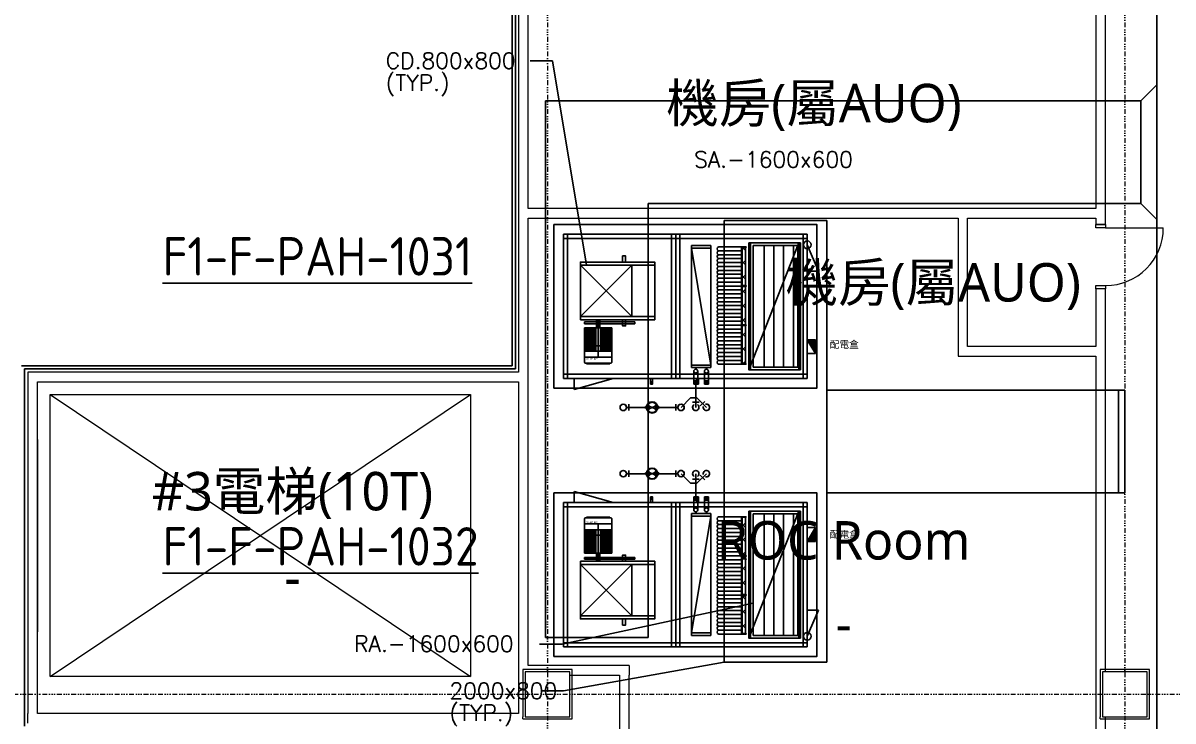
# Model space of a CAD drawing. Extents: x -32000 to 384674, y -29000 to 131250.
# Drawn here: x 235425 to 253351, y 44583 to 55470 of the extents above; entities that cross this region are included whole.
import ezdxf
from ezdxf.enums import TextEntityAlignment as Align

# ---------------------------------------------------------------- set-up
doc = ezdxf.new("R2010")
doc.units = 0
doc.header["$LTSCALE"] = 250
for name, pattern in [('H12PL3$0$JJP_三點線', [0.9, 0.3, -0.15, 0, -0.15, 0, -0.15, 0, -0.15]), ('XFM2D30-200K$0$HIDDEN2', [4.7625, 3.175, -1.5875]), ('XFM2Q30-200K$0$HIDDEN2', [4.7625, 3.175, -1.5875])]:
    doc.linetypes.add(name, pattern=pattern)
for name, color, linetype in [('AREA', 1, 'Continuous'), ('H12PL3$0$A-OBJE-2D', 252, 'Continuous'), ('H12PL3$0$A-WALL-IN', 252, 'Continuous'), ('H12PL3$0$A-ZONE', 252, 'Continuous'), ('H12PL3$0$Door', 252, 'Continuous'), ('H12PL3$0$S-COL', 252, 'Continuous'), ('H12PL3$0$S-GRID', 252, 'Continuous'), ('XFDP30$0$A-W-P1S (50K)', 2, 'Continuous'), ('XFM2D30-200K$0$M-DUCT-TEXT', 4, 'Continuous'), ('XFM2D30-200K$0$M-DUCT-TEXT-Line', 3, 'Continuous'), ('XFM2D30-200K$0$M-HVAC-DUCT', 3, 'Continuous'), ('XFM2D30-200K$0$M-RA-DUCT', 1, 'Continuous'), ('XFM2Q30-200K$0$M-CWTR-VAVE', 40, 'Continuous'), ('XFM2Q30-200K$0$M-HVAC-13.5CPIPE-R', 94, 'Continuous'), ('XFM2Q30-200K$0$M-HVAC-5CPIPE-S', 5, 'Continuous'), ('XFM2Q30-200K$0$M-HVAC-EQPM', 22, 'Continuous'), ('XFM2Q30-200K$0$M-HVAC-EQUP-TEXT', 4, 'Continuous'), ('XFM2Q30-200K$0$M-HVAC-FOUND', 3, 'Continuous'), ('XFM2Q30-200K$0$M-PIPE-CHWR13', 94, 'Continuous')]:
    doc.layers.add(name, color=color, linetype=linetype)
doc.styles.add('H12PL3$0$Standard', font='', dxfattribs={"width": 0.8})
doc.styles.add('XFM2D30-200K$0$aa-txt', font='simplex.shx', dxfattribs={"bigfont": 'china.shx'})
doc.styles.add('XFM2Q30-200K$0$aa-txt', font='isocp.shx', dxfattribs={"bigfont": 'chineset.shx'})
doc.styles.add('XFM2Q30-200K$0$Standard', font='arial.ttf')
doc.styles.get('H12PL3$0$Standard').set_extended_font_data('Microsoft JhengHei')
doc.dimstyles.new('XFM2D30-200K$0$adim-100', dxfattribs={"dimscale": 100, "dimtxt": 0.25, "dimasz": 0.25, "dimexe": 0.1, "dimexo": 0.5, "dimgap": 0.15, "dimtad": 0, "dimdec": 4, "dimdsep": 46, "dimtxsty": 'XFM2D30-200K$0$aa-txt', "dimcen": 2.5, "dimclrd": 256, "dimclre": 256, "dimclrt": 256, "dimadec": 0, "dimazin": 0, "dimtfac": 1, "dimtdec": 4, "dimtmove": 0, "dimatfit": 3, "dimfxl": 1, "dimtolj": 1, "dimtzin": 0, "dimarcsym": 0})
pattern_1 = [(135, (483057.48, -367700.55), (-112.2532, -112.2532), []), (225, (483057.48, -367700.55), (112.2532, -112.2532), [])]
pattern_2 = [(135, (483057.48, -369216.98), (-112.2532, -112.2532), []), (225, (483057.48, -369216.98), (112.2532, -112.2532), [])]

# ---------------------------------------------------------------- blocks, each defined once
blk = doc.blocks.new('XFDP30')
at = {"layer": 'XFDP30$0$A-W-P1S (50K)'}
for p, q in [((243051, 50125), (243051, 58800)), ((243101, 50075), (243101, 58800)), ((235400, 50125), (243051, 50125)), ((235450, 44500), (235450, 50075)), ((235450, 50075), (243101, 50075))]:
    blk.add_line(p, q, dxfattribs=at)
blk = doc.blocks.new('H12PL3')
at = {"layer": 'H12PL3$0$A-OBJE-2D', "lineweight": 0}
for p, q in [((235850, 45275), (242400, 49675)), ((235850, 49675), (242400, 45275)), ((235850, 45275), (235850, 49675)), ((235850, 49675), (242400, 49675)), ((242400, 49675), (242400, 45275)), ((235650, 48975), (235650, 45975)), ((242400, 45275), (235850, 45275))]:
    blk.add_line(p, q, dxfattribs=at)
at = {"layer": 'H12PL3$0$A-WALL-IN', "lineweight": 0}
for p, q in [((252300, 52325), (252150, 52325)), ((252300, 51325), (252150, 51325)), ((240015, 44700), (239940, 44700))]:
    blk.add_line(p, q, dxfattribs=at)
at = {"layer": 'H12PL3$0$A-WALL-IN', "lineweight": 0, "flags": 128}
for points in [[(243150, 60490), (243150, 50025)], [(252300, 52325), (252300, 58615)], [(252150, 58425), (252150, 52575)], [(243300, 52575), (243300, 56750)], [(252150, 52575), (243300, 52575)], [(243300, 45450), (243300, 52425)], [(243300, 52425), (250000, 52425)], [(250000, 52425), (250000, 50275)], [(250150, 50425), (250150, 52425)], [(250150, 52425), (252150, 52425)], [(252150, 52425), (252150, 52325)], [(252150, 51325), (252150, 50425)], [(252300, 49350), (252300, 51325)], [(252150, 50425), (250150, 50425)], [(250000, 50275), (250150, 50275)], [(250150, 50275), (252150, 50275)], [(252150, 50275), (252150, 49350)], [(235500, 50025), (235500, 49875)], [(243150, 50025), (235500, 50025)], [(235500, 49875), (235500, 44700)], [(235650, 44700), (235650, 49875)], [(235650, 49875), (243150, 49875)], [(243150, 49875), (243150, 44700)], [(252150, 49350), (252150, 39875)], [(252300, 45350), (252300, 49350)], [(243215, 45385), (243215, 45350)], [(243950, 45385), (243215, 45385)], [(244875, 45450), (243300, 45450)], [(243985, 45385), (243950, 45385)], [(243985, 44650), (243985, 45385)], [(244875, 45450), (244875, 45300)], [(252215, 45385), (252215, 45350)], [(252950, 45385), (252215, 45385)], [(252985, 45385), (252950, 45385)], [(252985, 44650), (252985, 45385)], [(243215, 45350), (243215, 44650)], [(243950, 45300), (244725, 45300)], [(244725, 45300), (244725, 37375)], [(244875, 37375), (244875, 45300)], [(252215, 45350), (252215, 44650)], [(235500, 44550), (235500, 44700)], [(240015, 44700), (235650, 44700)], [(243150, 44700), (240015, 44700)], [(243150, 44700), (240015, 44700)], [(243215, 44615), (243215, 44650)], [(243985, 44615), (243985, 44650)], [(252215, 44615), (252215, 44650)], [(252300, 39875), (252300, 44650)], [(252985, 44615), (252985, 44650)], [(243215, 44615), (243985, 44615)], [(252215, 44615), (252985, 44615)]]:
    blk.add_lwpolyline(points, dxfattribs=at)
at = {"layer": 'H12PL3$0$Door', "lineweight": 0}
for p, q in [((252150, 52275), (252150, 52325)), ((252150, 52325), (252300, 52325)), ((252300, 52325), (252150, 52325)), ((252300, 52325), (252150, 52325)), ((252300, 52275), (252150, 52275)), ((252300, 52325), (252300, 52275)), ((252300, 52275), (253200, 52275)), ((252150, 51325), (252150, 51375)), ((252150, 51375), (252300, 51375)), ((252300, 51325), (252150, 51325)), ((252300, 51325), (252150, 51325)), ((252300, 51325), (252150, 51325)), ((252300, 51375), (252300, 51325))]:
    blk.add_line(p, q, dxfattribs=at)
blk.add_arc((252300, 52275), 900, 270, 0, dxfattribs=at)
at = {"layer": 'H12PL3$0$S-COL', "lineweight": 0, "flags": 128}
for points in [[(243250, 44650), (243950, 44650), (243950, 45350), (243250, 45350)], [(252250, 44650), (252950, 44650), (252950, 45350), (252250, 45350)]]:
    blk.add_lwpolyline(points, close=True, dxfattribs=at)
at = {"layer": 'H12PL3$0$S-GRID', "linetype": 'H12PL3$0$JJP_三點線', "lineweight": 0}
for p, q in [((243600, 128250), (243600, -28000)), ((252600, 128250), (252600, -28000)), ((-29000, 45000), (289600, 45000))]:
    blk.add_line(p, q, dxfattribs=at)
blk.add_blockref('XFDP30', (0, 0))
at = {"layer": 'H12PL3$0$A-ZONE', "style": 'H12PL3$0$Standard'}
for s, p in [('機房(屬AUO)', (247755, 54520.28)), ('機房(屬AUO)', (249613.23, 51724.69)), ('#3電梯(10T)', (239625, 48467.4)), ('ROC Room', (248215.84, 47700.66)), ('-', (239625, 47127.03)), ('-', (248215.84, 46403.37))]:
    blk.add_text(s, height=600, dxfattribs=at).set_placement(p, align=Align.TOP_CENTER)
blk = doc.blocks.new('XFM2Q30-200K$0$A$C05B6578A')
for p, q in [((0, 35), (32, 35)), ((0, 23), (32, 23)), ((0, 12), (32, 12))]:
    blk.add_line(p, q)
blk.add_lwpolyline([(0, 0), (32, 0), (32, 88), (0, 88)], close=True)
blk = doc.blocks.new('XFM2Q30-200K')
at = {"layer": 'XFM2Q30-200K$0$M-HVAC-EQPM'}
h = blk.add_hatch(dxfattribs=at)
h.set_pattern_fill('ANSI37', color=256, scale=50, angle=90, style=0)
h.set_pattern_definition(pattern_2)
h.paths.add_polyline_path([(246687, 51374), (246687, 51969), (246637, 51969), (246637, 51374)])
h = blk.add_hatch(dxfattribs=at)
h.set_pattern_fill('ANSI37', color=256, scale=50, angle=90, style=0)
h.set_pattern_definition(pattern_2)
h.paths.add_polyline_path([(246687, 50764), (246687, 51359), (246637, 51359), (246637, 50764)])
h = blk.add_hatch(dxfattribs=at)
h.set_pattern_fill('ANSI37', color=256, scale=50, angle=90, style=0)
h.set_pattern_definition(pattern_2)
h.paths.add_polyline_path([(246687, 50154), (246687, 50749), (246637, 50749), (246637, 50154)])
for points in [[(247650, 50530), (247777, 50314), (247777, 50530)], [(247650, 47385), (247777, 47601), (247777, 47385)]]:
    blk.add_hatch(color=256, dxfattribs=at).paths.add_polyline_path(points)
h = blk.add_hatch(dxfattribs=at)
h.set_pattern_fill('ANSI37', color=256, scale=50, angle=90, style=0)
h.set_pattern_definition(pattern_1)
h.paths.add_polyline_path([(246687, 47760), (246687, 47165), (246637, 47165), (246637, 47760)])
h = blk.add_hatch(dxfattribs=at)
h.set_pattern_fill('ANSI37', color=256, scale=50, angle=90, style=0)
h.set_pattern_definition(pattern_1)
h.paths.add_polyline_path([(246687, 47150), (246687, 46555), (246637, 46555), (246637, 47150)])
h = blk.add_hatch(dxfattribs=at)
h.set_pattern_fill('ANSI37', color=256, scale=50, angle=90, style=0)
h.set_pattern_definition(pattern_1)
h.paths.add_polyline_path([(246687, 46540), (246687, 45945), (246637, 45945), (246637, 46540)])
at = {"layer": 'XFM2Q30-200K$0$M-CWTR-VAVE'}
for p, q in [((244866, 49424), (244866, 49524)), ((245599, 49524), (245599, 49424)), ((245963, 49557), (245863, 49557)), ((246054, 49568), (245983, 49497)), ((244866, 48490, -799), (244866, 48390, -799)), ((245599, 48390, -799), (245599, 48490, -799)), ((246054, 48346, -799), (245983, 48417, -799)), ((245963, 48357, -799), (245863, 48357, -799))]:
    blk.add_line(p, q, dxfattribs=at)
at = {"layer": 'XFM2Q30-200K$0$M-CWTR-VAVE', "color": 2}
for p, q in [((245128, 49489), (245128, 49459)), ((245128, 49489), (245130, 49489)), ((245130, 49489), (245140, 49488)), ((245140, 49488), (245146, 49488)), ((245146, 49488), (245158, 49486)), ((245166, 49486), (245163, 49486)), ((245166, 49486), (245166, 49462)), ((245299, 49486), (245299, 49462)), ((245299, 49486), (245302, 49486)), ((245319, 49488), (245307, 49486)), ((245325, 49488), (245319, 49488)), ((245335, 49489), (245325, 49488)), ((245337, 49489), (245335, 49489)), ((245337, 49489), (245337, 49459)), ((245128, 49459), (245130, 49459)), ((245130, 49459), (245140, 49460)), ((245140, 49460), (245146, 49460)), ((245146, 49460), (245158, 49462)), ((245166, 49462), (245163, 49462)), ((245299, 49462), (245302, 49462)), ((245319, 49460), (245307, 49462)), ((245325, 49460), (245319, 49460)), ((245335, 49459), (245325, 49460)), ((245337, 49459), (245335, 49459)), ((245128, 48425, -799), (245128, 48455, -799)), ((245128, 48455, -799), (245130, 48455, -799)), ((245128, 48425, -799), (245130, 48425, -799)), ((245130, 48455, -799), (245140, 48455, -799)), ((245130, 48425, -799), (245140, 48426, -799)), ((245140, 48455, -799), (245146, 48454, -799)), ((245140, 48426, -799), (245146, 48427, -799)), ((245146, 48454, -799), (245158, 48453, -799)), ((245146, 48427, -799), (245158, 48428, -799)), ((245166, 48452, -799), (245163, 48452, -799)), ((245166, 48428, -799), (245163, 48428, -799)), ((245166, 48428, -799), (245166, 48452, -799)), ((245299, 48428, -799), (245299, 48452, -799)), ((245299, 48452, -799), (245302, 48452, -799)), ((245299, 48428, -799), (245302, 48428, -799)), ((245319, 48454, -799), (245307, 48453, -799)), ((245319, 48427, -799), (245307, 48428, -799)), ((245325, 48455, -799), (245319, 48454, -799)), ((245325, 48426, -799), (245319, 48427, -799)), ((245335, 48455, -799), (245325, 48455, -799)), ((245335, 48425, -799), (245325, 48426, -799)), ((245337, 48455, -799), (245335, 48455, -799)), ((245337, 48425, -799), (245335, 48425, -799)), ((245337, 48425, -799), (245337, 48455, -799))]:
    blk.add_line(p, q, dxfattribs=at)
at = {"layer": 'XFM2Q30-200K$0$M-CWTR-VAVE', "color": 22, "linetype": 'XFM2Q30-200K$0$HIDDEN2'}
for p, q in [((245177, 49506), (245177, 49442)), ((245177, 49506), (245186, 49506)), ((245186, 49506), (245186, 49442)), ((245186, 49494), (245279, 49454)), ((245279, 49494), (245186, 49454)), ((245279, 49506), (245279, 49442)), ((245288, 49506), (245279, 49506)), ((245288, 49506), (245288, 49442)), ((245177, 49442), (245186, 49442)), ((245288, 49442), (245279, 49442)), ((245177, 48409, -799), (245177, 48472, -799)), ((245177, 48472, -799), (245186, 48472, -799)), ((245177, 48409, -799), (245186, 48409, -799)), ((245186, 48409, -799), (245186, 48472, -799)), ((245186, 48421, -799), (245279, 48460, -799)), ((245279, 48420, -799), (245186, 48460, -799)), ((245279, 48409, -799), (245279, 48472, -799)), ((245288, 48472, -799), (245279, 48472, -799)), ((245288, 48409, -799), (245279, 48409, -799)), ((245288, 48409, -799), (245288, 48472, -799))]:
    blk.add_line(p, q, dxfattribs=at)
for points in [[(245175, 49509), (245169, 49509), (245169, 49439), (245175, 49439)], [(245290, 49509), (245296, 49509), (245296, 49439), (245290, 49439)]]:
    blk.add_lwpolyline(points, close=True, dxfattribs=at)
for points in [[(245175, 49492), (245177, 49492), (245177, 49455), (245175, 49455)], [(245290, 49492), (245288, 49492), (245288, 49455), (245290, 49455)]]:
    blk.add_lwpolyline(points, dxfattribs=at)
at = {"layer": 'XFM2Q30-200K$0$M-CWTR-VAVE', "color": 22, "linetype": 'XFM2Q30-200K$0$HIDDEN2', "elevation": -799}
for points in [[(245175, 48405), (245169, 48405), (245169, 48475), (245175, 48475)], [(245290, 48405), (245296, 48405), (245296, 48475), (245290, 48475)]]:
    blk.add_lwpolyline(points, close=True, dxfattribs=at)
for points in [[(245175, 48422), (245177, 48422), (245177, 48459), (245175, 48459)], [(245290, 48422), (245288, 48422), (245288, 48459), (245290, 48459)]]:
    blk.add_lwpolyline(points, dxfattribs=at)
at = {"layer": 'XFM2Q30-200K$0$M-CWTR-VAVE'}
for centre, radius in [((244782, 49474), 50), ((245232, 49474), 87.5), ((245232, 49474), 79.8), ((245682, 49474), 49.9), ((244782, 48440, -799), 50), ((245232, 48440, -799), 87.5), ((245232, 48440, -799), 79.8), ((245682, 48440, -799), 49.9)]:
    blk.add_circle(centre, radius, dxfattribs=at)
for centre, start, end in [((244782, 49474), 120, 60), ((245682, 49474), 120, 60), ((245682, 49474), 300, 60), ((245912, 49474), 120, 60), ((245912, 49474), 120, 240), ((246078, 49474), 165, 105), ((246078, 49474), 345, 105), ((245682, 49474), 210, 330), ((244782, 48440, -799), 300, 240), ((245682, 48440, -799), 300, 240), ((245682, 48440, -799), 30, 150), ((245682, 48440, -799), 300, 60), ((245912, 48440, -799), 300, 240), ((245912, 48440, -799), 120, 240), ((246078, 48440, -799), 255, 195), ((246078, 48440, -799), 255, 15)]:
    blk.add_arc(centre, 50, start, end, dxfattribs=at)
at = {"layer": 'XFM2Q30-200K$0$M-CWTR-VAVE', "color": 2}
for centre, start, end in [((245162, 49519), 262.3101, 271.4584), ((245303, 49519), 268.5416, 277.6899), ((245162, 49429), 88.5416, 97.6899), ((245303, 49429), 82.3101, 91.4584), ((245162, 48486, -799), 262.3101, 271.4584), ((245162, 48395, -799), 88.5416, 97.6899), ((245303, 48486, -799), 268.5416, 277.6899), ((245303, 48395, -799), 82.3101, 91.4584)]:
    blk.add_arc(centre, 33.2, start, end, dxfattribs=at)
at = {"layer": 'XFM2Q30-200K$0$M-HVAC-13.5CPIPE-R'}
for p, q in [((245832, 49624), (245682, 49474)), ((245928, 49624), (245832, 49624)), ((246078, 49474), (245928, 49624)), ((245832, 48290, -799), (245682, 48440, -799)), ((246078, 48440, -799), (245928, 48290, -799)), ((245928, 48290, -799), (245832, 48290, -799))]:
    blk.add_line(p, q, dxfattribs=at)
at = {"layer": 'XFM2Q30-200K$0$M-HVAC-5CPIPE-S'}
for p, q in [((245912, 49474), (245912, 49834)), ((245912, 48440, -799), (245912, 48080, -799))]:
    blk.add_line(p, q, dxfattribs=at)
at = {"layer": 'XFM2Q30-200K$0$M-HVAC-EQPM'}
for p, q in [((243850, 49925), (243850, 52175)), ((247650, 52175), (243850, 52175)), ((243915, 49925), (243915, 52175)), ((245535, 49925), (245535, 52175)), ((245600, 49925), (245600, 52175)), ((245665, 49925), (245665, 52175)), ((247585, 49925), (247585, 52175)), ((247650, 49925), (247650, 52175)), ((247650, 52110), (243850, 52110)), ((246145, 51999), (245845, 51999)), ((245845, 51999), (245845, 50094)), ((246145, 50094), (246145, 51999)), ((247545, 52040), (246765, 52040)), ((246765, 52040), (246765, 50060)), ((247505, 52000), (246805, 52000)), ((246805, 52000), (246805, 50100)), ((246979, 52000), (246979, 50100)), ((247130, 52000), (247130, 50100)), ((247281, 52000), (247281, 50100)), ((247433, 52000), (247433, 50100)), ((247505, 50100), (247505, 52000)), ((247545, 50060), (247545, 52040)), ((247824, 51600), (247650, 52010)), ((247650, 52010), (247650, 51600)), ((245845, 51959), (246145, 51959)), ((245845, 51959), (246145, 50134)), ((246268, 51977), (246625, 51977)), ((246268, 51977), (246625, 51977)), ((246268, 51916), (246625, 51916)), ((246268, 51855), (246625, 51855)), ((246625, 51916), (246271, 51916)), ((246625, 51855), (246271, 51855)), ((246625, 51977), (246700, 51977)), ((246625, 51367), (246625, 51977)), ((246700, 51969), (246700, 51977)), ((244115, 51690), (244915, 50890)), ((244115, 50890), (244915, 51690)), ((244115, 51690), (245272, 51690)), ((246268, 51794), (246625, 51794)), ((246268, 51733), (246625, 51733)), ((246268, 51672), (246625, 51672)), ((246625, 51794), (246271, 51794)), ((246625, 51733), (246271, 51733)), ((246625, 51672), (246271, 51672)), ((246268, 51611), (246625, 51611)), ((246268, 51550), (246625, 51550)), ((246268, 51489), (246625, 51489)), ((246625, 51611), (246271, 51611)), ((246625, 51550), (246271, 51550)), ((246625, 51489), (246271, 51489)), ((247650, 51600), (247824, 51600)), ((246268, 51428), (246625, 51428)), ((246268, 51367), (246625, 51367)), ((246268, 51367), (246625, 51367)), ((246268, 51367), (246625, 51367)), ((246268, 51367), (246625, 51367)), ((246268, 51306), (246625, 51306)), ((246625, 51428), (246271, 51428)), ((246625, 51306), (246271, 51306)), ((246625, 51374), (246625, 51367)), ((246625, 51367), (246700, 51367)), ((246625, 50757), (246625, 51367)), ((246625, 51367), (246700, 51367)), ((246700, 51374), (246700, 51367)), ((246700, 51359), (246700, 51367)), ((246268, 51245), (246625, 51245)), ((246268, 51184), (246625, 51184)), ((246268, 51123), (246625, 51123)), ((246625, 51245), (246271, 51245)), ((246625, 51184), (246271, 51184)), ((246625, 51123), (246271, 51123)), ((246268, 51062), (246625, 51062)), ((246268, 51001), (246625, 51001)), ((246268, 50940), (246625, 50940)), ((246625, 51062), (246271, 51062)), ((246625, 51001), (246271, 51001)), ((246625, 50940), (246271, 50940)), ((244115, 50890), (245272, 50890)), ((244179, 50807), (244960, 50807)), ((244179, 50780), (244179, 50807)), ((244960, 50780), (244179, 50780)), ((244366, 50715), (244366, 50825)), ((244414, 50825), (244366, 50825)), ((244390, 50257), (244390, 50825)), ((244414, 50715), (244414, 50825)), ((244960, 50807), (244960, 50780)), ((246268, 50879), (246625, 50879)), ((246268, 50818), (246625, 50818)), ((246268, 50757), (246625, 50757)), ((246268, 50757), (246625, 50757)), ((246268, 50757), (246625, 50757)), ((246268, 50757), (246625, 50757)), ((246625, 50879), (246271, 50879)), ((246625, 50818), (246271, 50818)), ((246625, 50764), (246625, 50757)), ((246625, 50757), (246700, 50757)), ((246625, 50147), (246625, 50757)), ((246625, 50757), (246700, 50757)), ((246700, 50764), (246700, 50757)), ((246700, 50749), (246700, 50757)), ((244179, 50175), (244179, 50715)), ((244179, 50715), (244601, 50715)), ((244202, 50353), (244202, 50715)), ((244227, 50353), (244227, 50715)), ((244252, 50353), (244252, 50715)), ((244277, 50353), (244277, 50715)), ((244302, 50353), (244302, 50715)), ((244327, 50353), (244327, 50715)), ((244352, 50353), (244352, 50715)), ((244428, 50353), (244428, 50715)), ((244453, 50353), (244453, 50715)), ((244478, 50353), (244478, 50715)), ((244503, 50353), (244503, 50715)), ((244528, 50353), (244528, 50715)), ((244553, 50353), (244553, 50715)), ((244578, 50353), (244578, 50715)), ((244601, 50715), (244601, 50175)), ((246268, 50696), (246625, 50696)), ((246268, 50635), (246625, 50635)), ((246268, 50574), (246625, 50574)), ((246625, 50696), (246271, 50696)), ((246625, 50635), (246271, 50635)), ((246625, 50574), (246271, 50574)), ((244601, 50434), (244179, 50434)), ((246268, 50513), (246625, 50513)), ((246268, 50452), (246625, 50452)), ((246268, 50391), (246625, 50391)), ((246625, 50513), (246271, 50513)), ((246625, 50452), (246271, 50452)), ((246625, 50391), (246271, 50391)), ((247650, 50530), (247650, 50314)), ((247777, 50530), (247650, 50530)), ((247650, 50530), (247777, 50314)), ((247777, 50530), (247650, 50530)), ((247777, 50314), (247777, 50530)), ((247777, 50314), (247777, 50530)), ((244601, 50353), (244179, 50353)), ((244601, 50257), (244179, 50257)), ((246268, 50330), (246625, 50330)), ((246268, 50269), (246625, 50269)), ((246268, 50208), (246625, 50208)), ((246625, 50330), (246271, 50330)), ((246625, 50269), (246271, 50269)), ((246625, 50208), (246271, 50208)), ((247650, 50314), (247777, 50314)), ((247777, 50314), (247777, 50314)), ((244591, 50165), (244189, 50165)), ((244207, 50153), (244207, 50165)), ((244573, 50153), (244207, 50153)), ((244573, 50165), (244573, 50153)), ((245845, 50134), (246145, 50134)), ((245845, 50094), (246145, 50094)), ((245882, 50040), (245882, 49888)), ((245918, 50094), (245907, 50094)), ((245907, 50094), (245907, 50070)), ((245918, 50070), (245918, 50094)), ((245943, 50040), (245943, 49888)), ((246047, 50040), (246047, 49888)), ((246083, 50094), (246072, 50094)), ((246072, 50094), (246072, 50070)), ((246083, 50070), (246083, 50094)), ((246108, 50040), (246108, 49888)), ((246268, 50147), (246625, 50147)), ((246268, 50147), (246625, 50147)), ((246625, 50154), (246625, 50147)), ((246625, 50147), (246700, 50147)), ((246700, 50154), (246700, 50147)), ((246765, 50060), (247545, 50060)), ((246805, 50100), (247505, 50100)), ((243850, 49990), (247650, 49990)), ((243850, 49925), (247650, 49925)), ((244015, 49925), (244015, 49751)), ((244015, 49751), (244625, 49925)), ((244625, 49925), (244015, 49925)), ((245882, 49888), (245943, 49888)), ((245882, 49834), (245882, 49888)), ((245943, 49877), (245882, 49877)), ((245943, 49866), (245882, 49866)), ((245943, 49856), (245882, 49856)), ((245943, 49845), (245882, 49845)), ((245943, 49834), (245882, 49834)), ((245943, 49834), (245943, 49888)), ((246047, 49888), (246108, 49888)), ((246047, 49834), (246047, 49888)), ((246108, 49877), (246047, 49877)), ((246108, 49866), (246047, 49866)), ((246108, 49856), (246047, 49856)), ((246108, 49845), (246047, 49845)), ((246108, 49834), (246047, 49834)), ((246108, 49834), (246108, 49888)), ((244015, 47989, -799), (244015, 48164, -799)), ((244015, 48164, -799), (244625, 47989, -799)), ((245943, 48080, -799), (245882, 48080, -799)), ((245882, 48080, -799), (245882, 48026, -799)), ((245943, 48069, -799), (245882, 48069, -799)), ((245943, 48059, -799), (245882, 48059, -799)), ((245943, 48048, -799), (245882, 48048, -799)), ((245943, 48080, -799), (245943, 48026, -799)), ((246108, 48080, -799), (246047, 48080, -799)), ((246047, 48080, -799), (246047, 48026, -799)), ((246108, 48069, -799), (246047, 48069, -799)), ((246108, 48059, -799), (246047, 48059, -799)), ((246108, 48048, -799), (246047, 48048, -799)), ((246108, 48080, -799), (246108, 48026, -799)), ((243850, 47989, -799), (243850, 45739, -799)), ((243850, 47989, -799), (247650, 47989, -799)), ((243850, 47924, -799), (247650, 47924, -799)), ((243915, 47989, -799), (243915, 45739, -799)), ((244625, 47989, -799), (244015, 47989, -799)), ((245535, 47989, -799), (245535, 45739, -799)), ((245600, 47989, -799), (245600, 45739, -799)), ((245665, 47989, -799), (245665, 45739, -799)), ((245943, 48037, -799), (245882, 48037, -799)), ((245882, 47875, -799), (245882, 48026, -799)), ((245882, 48026, -799), (245943, 48026, -799)), ((245943, 47875, -799), (245943, 48026, -799)), ((246108, 48037, -799), (246047, 48037, -799)), ((246047, 47875, -799), (246047, 48026, -799)), ((246047, 48026, -799), (246108, 48026, -799)), ((246108, 47875, -799), (246108, 48026, -799)), ((247585, 47989, -799), (247585, 45739, -799)), ((247650, 47989, -799), (247650, 45739, -799)), ((244179, 47740, -799), (244179, 47200, -799)), ((244591, 47750, -799), (244189, 47750, -799)), ((244207, 47762, -799), (244207, 47750, -799)), ((244573, 47762, -799), (244207, 47762, -799)), ((244573, 47750, -799), (244573, 47762, -799)), ((244601, 47200, -799), (244601, 47740, -799)), ((245845, 47820, -799), (246145, 47820, -799)), ((245845, 45916, -799), (245845, 47820, -799)), ((245845, 47780, -799), (246145, 47780, -799)), ((245845, 45956, -799), (246145, 47780, -799)), ((245907, 47820, -799), (245907, 47845, -799)), ((245918, 47820, -799), (245907, 47820, -799)), ((245918, 47845, -799), (245918, 47820, -799)), ((246072, 47820, -799), (246072, 47845, -799)), ((246083, 47820, -799), (246072, 47820, -799)), ((246083, 47845, -799), (246083, 47820, -799)), ((246145, 47820, -799), (246145, 45916, -799)), ((246268, 47768, -799), (246625, 47768, -799)), ((246268, 47768, -799), (246625, 47768, -799)), ((246268, 47707, -799), (246625, 47707, -799)), ((246625, 47707, -799), (246271, 47707, -799)), ((246625, 47760, -799), (246625, 47768, -799)), ((246625, 47768, -799), (246700, 47768, -799)), ((246625, 47768, -799), (246625, 47158, -799)), ((246700, 47760, -799), (246700, 47768, -799)), ((246765, 47854, -799), (247545, 47854, -799)), ((246765, 45874, -799), (246765, 47854, -799)), ((246805, 47814, -799), (247505, 47814, -799)), ((246805, 45914, -799), (246805, 47814, -799)), ((246979, 45914, -799), (246979, 47814, -799)), ((247130, 45914, -799), (247130, 47814, -799)), ((247281, 45914, -799), (247281, 47814, -799)), ((247433, 45914, -799), (247433, 47814, -799)), ((247505, 47814, -799), (247505, 45914, -799)), ((247545, 47854, -799), (247545, 45874, -799)), ((244601, 47657, -799), (244179, 47657, -799)), ((244601, 47562, -799), (244179, 47562, -799)), ((244202, 47562, -799), (244202, 47200, -799)), ((244227, 47562, -799), (244227, 47200, -799)), ((244252, 47562, -799), (244252, 47200, -799)), ((244277, 47562, -799), (244277, 47200, -799)), ((244302, 47562, -799), (244302, 47200, -799)), ((244327, 47562, -799), (244327, 47200, -799)), ((244352, 47562, -799), (244352, 47200, -799)), ((244390, 47657, -799), (244390, 47090, -799)), ((244428, 47562, -799), (244428, 47200, -799)), ((244453, 47562, -799), (244453, 47200, -799)), ((244478, 47562, -799), (244478, 47200, -799)), ((244503, 47562, -799), (244503, 47200, -799)), ((244528, 47562, -799), (244528, 47200, -799)), ((244553, 47562, -799), (244553, 47200, -799)), ((244578, 47562, -799), (244578, 47200, -799)), ((246268, 47646, -799), (246625, 47646, -799)), ((246268, 47585, -799), (246625, 47585, -799)), ((246268, 47524, -799), (246625, 47524, -799)), ((246625, 47646, -799), (246271, 47646, -799)), ((246625, 47585, -799), (246271, 47585, -799)), ((246625, 47524, -799), (246271, 47524, -799)), ((247650, 47385, -799), (247650, 47601, -799)), ((247650, 47601, -799), (247777, 47601, -799)), ((247650, 47385, -799), (247777, 47601, -799)), ((247777, 47601, -799), (247777, 47385, -799)), ((247777, 47601, -799), (247777, 47601, -799)), ((247777, 47601, -799), (247777, 47385, -799)), ((244601, 47481, -799), (244179, 47481, -799)), ((246268, 47463, -799), (246625, 47463, -799)), ((246268, 47402, -799), (246625, 47402, -799)), ((246268, 47341, -799), (246625, 47341, -799)), ((246625, 47463, -799), (246271, 47463, -799)), ((246625, 47402, -799), (246271, 47402, -799)), ((246625, 47341, -799), (246271, 47341, -799)), ((247777, 47385, -799), (247650, 47385, -799)), ((247777, 47385, -799), (247650, 47385, -799)), ((244179, 47200, -799), (244601, 47200, -799)), ((244366, 47200, -799), (244366, 47090, -799)), ((244414, 47200, -799), (244414, 47090, -799)), ((246268, 47280, -799), (246625, 47280, -799)), ((246268, 47219, -799), (246625, 47219, -799)), ((246268, 47158, -799), (246625, 47158, -799)), ((246268, 47158, -799), (246625, 47158, -799)), ((246268, 47158, -799), (246625, 47158, -799)), ((246268, 47158, -799), (246625, 47158, -799)), ((246625, 47280, -799), (246271, 47280, -799)), ((246625, 47219, -799), (246271, 47219, -799)), ((246625, 47158, -799), (246700, 47158, -799)), ((246625, 47150, -799), (246625, 47158, -799)), ((246625, 47158, -799), (246700, 47158, -799)), ((246625, 47158, -799), (246625, 46548, -799)), ((246700, 47165, -799), (246700, 47158, -799)), ((246700, 47150, -799), (246700, 47158, -799)), ((244115, 46224, -799), (244915, 47024, -799)), ((244115, 47024, -799), (244915, 46224, -799)), ((244115, 47024, -799), (245272, 47024, -799)), ((244960, 47134, -799), (244179, 47134, -799)), ((244179, 47134, -799), (244179, 47107, -799)), ((244179, 47107, -799), (244960, 47107, -799)), ((244414, 47090, -799), (244366, 47090, -799)), ((244960, 47107, -799), (244960, 47134, -799)), ((246268, 47097, -799), (246625, 47097, -799)), ((246268, 47036, -799), (246625, 47036, -799)), ((246268, 46975, -799), (246625, 46975, -799)), ((246625, 47097, -799), (246271, 47097, -799)), ((246625, 47036, -799), (246271, 47036, -799)), ((246625, 46975, -799), (246271, 46975, -799)), ((246268, 46914, -799), (246625, 46914, -799)), ((246268, 46853, -799), (246625, 46853, -799)), ((246268, 46792, -799), (246625, 46792, -799)), ((246625, 46914, -799), (246271, 46914, -799)), ((246625, 46853, -799), (246271, 46853, -799)), ((246625, 46792, -799), (246271, 46792, -799)), ((246268, 46731, -799), (246625, 46731, -799)), ((246268, 46670, -799), (246625, 46670, -799)), ((246268, 46609, -799), (246625, 46609, -799)), ((246625, 46731, -799), (246271, 46731, -799)), ((246625, 46670, -799), (246271, 46670, -799)), ((246625, 46609, -799), (246271, 46609, -799)), ((246268, 46548, -799), (246625, 46548, -799)), ((246268, 46548, -799), (246625, 46548, -799)), ((246268, 46548, -799), (246625, 46548, -799)), ((246268, 46548, -799), (246625, 46548, -799)), ((246268, 46487, -799), (246625, 46487, -799)), ((246625, 46487, -799), (246271, 46487, -799)), ((246625, 46548, -799), (246700, 46548, -799)), ((246625, 46540, -799), (246625, 46548, -799)), ((246625, 46548, -799), (246700, 46548, -799)), ((246625, 46548, -799), (246625, 45938, -799)), ((246700, 46555, -799), (246700, 46548, -799)), ((246700, 46540, -799), (246700, 46548, -799)), ((246268, 46426, -799), (246625, 46426, -799)), ((246268, 46365, -799), (246625, 46365, -799)), ((246268, 46304, -799), (246625, 46304, -799)), ((246625, 46426, -799), (246271, 46426, -799)), ((246625, 46365, -799), (246271, 46365, -799)), ((246625, 46304, -799), (246271, 46304, -799)), ((247650, 46314, -799), (247824, 46314, -799)), ((247824, 46314, -799), (247650, 45904, -799)), ((247650, 45904, -799), (247650, 46314, -799)), ((244115, 46224, -799), (245272, 46224, -799)), ((246268, 46243, -799), (246625, 46243, -799)), ((246268, 46182, -799), (246625, 46182, -799)), ((246268, 46121, -799), (246625, 46121, -799)), ((246625, 46243, -799), (246271, 46243, -799)), ((246625, 46182, -799), (246271, 46182, -799)), ((246625, 46121, -799), (246271, 46121, -799)), ((245845, 45956, -799), (246145, 45956, -799)), ((246145, 45916, -799), (245845, 45916, -799)), ((246268, 46060, -799), (246625, 46060, -799)), ((246268, 45999, -799), (246625, 45999, -799)), ((246268, 45938, -799), (246625, 45938, -799)), ((246268, 45938, -799), (246625, 45938, -799)), ((246625, 46060, -799), (246271, 46060, -799)), ((246625, 45999, -799), (246271, 45999, -799)), ((246625, 45938, -799), (246700, 45938, -799)), ((246700, 45945, -799), (246700, 45938, -799)), ((247505, 45914, -799), (246805, 45914, -799)), ((247650, 45804, -799), (243850, 45804, -799)), ((247650, 45739, -799), (243850, 45739, -799)), ((247545, 45874, -799), (246765, 45874, -799))]:
    blk.add_line(p, q, dxfattribs=at)
for points in [[(244772, 51740), (244817, 51740), (244817, 51836), (244772, 51836)], [(246687, 51374), (246687, 51969), (246637, 51969), (246637, 51374)], [(244115, 50840), (245272, 50840), (245272, 51740), (244115, 51740)], [(244115, 50890), (244915, 50890), (244915, 51690), (244115, 51690)], [(246687, 50764), (246687, 51359), (246637, 51359), (246637, 50764)], [(244772, 50840), (244817, 50840), (244817, 50744), (244772, 50744)], [(246687, 50154), (246687, 50749), (246637, 50749), (246637, 50154)]]:
    blk.add_lwpolyline(points, close=True, dxfattribs=at)
at = {"layer": 'XFM2Q30-200K$0$M-HVAC-EQPM', "elevation": -799}
for points in [[(246687, 47760), (246687, 47165), (246637, 47165), (246637, 47760)], [(244772, 47074), (244817, 47074), (244817, 47170), (244772, 47170)], [(246687, 47150), (246687, 46555), (246637, 46555), (246637, 47150)], [(244115, 47074), (245272, 47074), (245272, 46174), (244115, 46174)], [(244115, 47024), (244915, 47024), (244915, 46224), (244115, 46224)], [(246687, 46540), (246687, 45945), (246637, 45945), (246637, 46540)], [(244772, 46174), (244817, 46174), (244817, 46078), (244772, 46078)]]:
    blk.add_lwpolyline(points, close=True, dxfattribs=at)
at = {"layer": 'XFM2Q30-200K$0$M-HVAC-EQPM'}
for centre, radius in [((247650, 52010), 59.9), ((245912, 50040), 30.4), ((246078, 50040), 30.4), ((245912, 47875, -799), 30.4), ((246078, 47875, -799), 30.4), ((247650, 45904, -799), 59.9)]:
    blk.add_circle(centre, radius, dxfattribs=at)
for centre, radius, start, end in [((246275, 51946), 31.1, 97.7308, 256.5059), ((246275, 51885), 31.1, 97.7308, 256.5059), ((246275, 51824), 31.1, 97.7308, 256.5059), ((246275, 51763), 31.1, 97.7308, 256.5059), ((246275, 51702), 31.1, 97.7308, 256.5059), ((246275, 51641), 31.1, 97.7308, 256.5059), ((246275, 51580), 31.1, 97.7308, 256.5059), ((246275, 51519), 31.1, 97.7308, 256.5059), ((246275, 51458), 31.1, 97.7308, 256.5059), ((246275, 51397), 31.1, 97.7308, 256.5059), ((246275, 51336), 31.1, 97.7308, 256.5059), ((246275, 51275), 31.1, 97.7308, 256.5059), ((246275, 51214), 31.1, 97.7308, 256.5059), ((246275, 51153), 31.1, 97.7308, 256.5059), ((246275, 51092), 31.1, 97.7308, 256.5059), ((246275, 51031), 31.1, 97.7308, 256.5059), ((246275, 50970), 31.1, 97.7308, 256.5059), ((246275, 50909), 31.1, 97.7308, 256.5059), ((246275, 50848), 31.1, 97.7308, 256.5059), ((246275, 50787), 31.1, 97.7308, 256.5059), ((246275, 50726), 31.1, 97.7308, 256.5059), ((246275, 50665), 31.1, 97.7308, 256.5059), ((246275, 50604), 31.1, 97.7308, 256.5059), ((246275, 50543), 31.1, 97.7308, 256.5059), ((246275, 50482), 31.1, 97.7308, 256.5059), ((246275, 50421), 31.1, 97.7308, 256.5059), ((246275, 50360), 31.1, 97.7308, 256.5059), ((246275, 50299), 31.1, 97.7308, 256.5059), ((246275, 50238), 31.1, 97.7308, 256.5059), ((246275, 50177), 31.1, 97.7308, 256.5059), ((244189, 50175), 10, 180, 270), ((244591, 50175), 10, 270, 0), ((244189, 47740, -799), 10, 90, 180), ((244591, 47740, -799), 10, 0, 90), ((246275, 47738, -799), 31.1, 103.4941, 262.2692), ((246275, 47677, -799), 31.1, 103.4941, 262.2692), ((246275, 47616, -799), 31.1, 103.4941, 262.2692), ((246275, 47555, -799), 31.1, 103.4941, 262.2692), ((246275, 47494, -799), 31.1, 103.4941, 262.2692), ((246275, 47433, -799), 31.1, 103.4941, 262.2692), ((246275, 47372, -799), 31.1, 103.4941, 262.2692), ((246275, 47311, -799), 31.1, 103.4941, 262.2692), ((246275, 47250, -799), 31.1, 103.4941, 262.2692), ((246275, 47189, -799), 31.1, 103.4941, 262.2692), ((246275, 47128, -799), 31.1, 103.4941, 262.2692), ((246275, 47067, -799), 31.1, 103.4941, 262.2692), ((246275, 47006, -799), 31.1, 103.4941, 262.2692), ((246275, 46945, -799), 31.1, 103.4941, 262.2692), ((246275, 46884, -799), 31.1, 103.4941, 262.2692), ((246275, 46823, -799), 31.1, 103.4941, 262.2692), ((246275, 46762, -799), 31.1, 103.4941, 262.2692), ((246275, 46701, -799), 31.1, 103.4941, 262.2692), ((246275, 46640, -799), 31.1, 103.4941, 262.2692), ((246275, 46579, -799), 31.1, 103.4941, 262.2692), ((246275, 46518, -799), 31.1, 103.4941, 262.2692), ((246275, 46457, -799), 31.1, 103.4941, 262.2692), ((246275, 46396, -799), 31.1, 103.4941, 262.2692), ((246275, 46335, -799), 31.1, 103.4941, 262.2692), ((246275, 46274, -799), 31.1, 103.4941, 262.2692), ((246275, 46213, -799), 31.1, 103.4941, 262.2692), ((246275, 46152, -799), 31.1, 103.4941, 262.2692), ((246275, 46091, -799), 31.1, 103.4941, 262.2692), ((246275, 46030, -799), 31.1, 103.4941, 262.2692), ((246275, 45969, -799), 31.1, 103.4941, 262.2692)]:
    blk.add_arc(centre, radius, start, end, dxfattribs=at)
at = {"layer": 'XFM2Q30-200K$0$M-HVAC-FOUND'}
blk.add_lwpolyline([(243700, 52325), (243700, 49775), (247800, 49775), (247800, 52325)], close=True, dxfattribs=at)
at = {"layer": 'XFM2Q30-200K$0$M-HVAC-FOUND', "elevation": -799}
blk.add_lwpolyline([(243700, 45589), (243700, 48139), (247800, 48139), (247800, 45589)], close=True, dxfattribs=at)
at = {"layer": 'XFM2Q30-200K$0$M-PIPE-CHWR13'}
for p, q in [((244833, 49474), (245128, 49474)), ((245337, 49474), (245633, 49474)), ((244833, 48440, -799), (245128, 48440, -799)), ((245337, 48440, -799), (245633, 48440, -799))]:
    blk.add_line(p, q, dxfattribs=at)
at = {"layer": 'XFM2Q30-200K$0$M-HVAC-EQPM'}
for p in [(245206, 49837), (245922, 49837)]:
    blk.add_blockref('XFM2Q30-200K$0$A$C05B6578A', p, dxfattribs=at)
at = {"layer": 'XFM2Q30-200K$0$M-HVAC-EQPM', "xscale": -1, "rotation": 180}
for p in [(245206, 48077, -799), (245922, 48077, -799)]:
    blk.add_blockref('XFM2Q30-200K$0$A$C05B6578A', p, dxfattribs=at)
at = {"layer": 'XFM2Q30-200K$0$M-HVAC-EQPM', "style": 'XFM2Q30-200K$0$Standard'}
for p in [(248002, 50400), (248002, 47440, -799)]:
    blk.add_text('配電盒', height=110, dxfattribs=at).set_placement(p)
at = {"layer": 'XFM2Q30-200K$0$M-HVAC-EQPM', "char_height": 32.4, "width": 582.8, "style": 'XFM2Q30-200K$0$Standard'}
for insert, attachment_point in [((244197, 50217), 7), ((244197, 47698, -799), 1)]:
    blk.add_mtext('30HP 4P', dxfattribs=dict(at, insert=insert, attachment_point=attachment_point))
at = {"layer": 'XFM2Q30-200K$0$M-HVAC-EQUP-TEXT', "style": 'XFM2Q30-200K$0$aa-txt'}
for s, p in [('%%UF1-F-PAH-1031', (237601, 51830)), ('%%UF1-F-PAH-1032', (237601, 47307))]:
    blk.add_text(s, height=600, dxfattribs=at).set_placement(p, align=Align.MIDDLE_LEFT)
blk = doc.blocks.new('XFM2D30-200K')
at = {"layer": 'XFM2D30-200K$0$M-HVAC-DUCT'}
for p, q in [((253100, 63500), (253100, 30633)), ((252850, 54257), (253100, 54507)), ((252850, 54257, 799), (243568, 54257, 799)), ((243568, 54257, 799), (243568, 45886)), ((252850, 54257), (252850, 52657)), ((252850, 52657, 799), (245168, 52657, 799)), ((245168, 52657), (245168, 45886)), ((252850, 52657), (253100, 52407)), ((243568, 45886), (245168, 45886))]:
    blk.add_line(p, q, dxfattribs=at)
at = {"layer": 'XFM2D30-200K$0$M-HVAC-DUCT', "linetype": 'XFM2D30-200K$0$HIDDEN2'}
for p, q in [((244915, 50890, -1599), (244115, 51690, -1599)), ((244115, 50890, -1599), (244915, 51690, -1599)), ((244915, 46224, -799), (244115, 47024, -799)), ((244115, 46224, -799), (244915, 47024, -799))]:
    blk.add_line(p, q, dxfattribs=at)
for points, elevation in [([(244115, 50890), (244115, 51690), (244915, 51690), (244915, 50890)], -1599), ([(244115, 46224), (244115, 47024), (244915, 47024), (244915, 46224)], -799)]:
    blk.add_lwpolyline(points, close=True, dxfattribs=dict(at, elevation=elevation))
at = {"layer": 'XFM2D30-200K$0$M-RA-DUCT', "ltscale": 5}
for p, q in [((246355, 52389, -799), (246355, 45499, -799)), ((246355, 52389, -799), (247955, 52389, -799)), ((247955, 52389, -799), (247955, 45499, -799)), ((247520, 52040), (246740, 50060)), ((252600, 49744, -799), (247955, 49744, -799)), ((247955, 49744, -799), (247955, 48144, -799)), ((252500, 49744, -799), (252500, 48144, -799)), ((252600, 49744, -799), (252600, 48144, -799)), ((252600, 48144, -799), (247955, 48144, -799)), ((247520, 47854, -799), (246740, 45874, -799)), ((246355, 45499, -799), (247955, 45499, -799))]:
    blk.add_line(p, q, dxfattribs=at)
blk.add_lwpolyline([(246740, 52040), (247520, 52040), (247520, 50060), (246740, 50060)], close=True, dxfattribs=at)
at = {"layer": 'XFM2D30-200K$0$M-RA-DUCT', "ltscale": 5, "elevation": -799}
blk.add_lwpolyline([(246740, 47854), (247520, 47854), (247520, 45874), (246740, 45874)], close=True, dxfattribs=at)
at = {"layer": 'XFM2D30-200K$0$M-DUCT-TEXT', "style": 'XFM2D30-200K$0$aa-txt'}
for s, p in [('CD.800x800', (241079, 54756)), ('(TYP.)', (241079, 54412)), ('SA.-1600x600', (245886, 53216, 799)), ('RA.-1600x600', (240587, 45662)), ('2000x800', (242072, 44929)), ('(TYP.)', (242072, 44584))]:
    blk.add_text(s, height=250, dxfattribs=at).set_placement(p)
at = {"layer": 'XFM2D30-200K$0$M-DUCT-TEXT-Line'}
for points in [[(244207, 51690), (243681, 54878), (243331, 54878)], [(246805, 46420), (243827, 45780), (243477, 45780)], [(246355, 45499), (243849, 45051), (243498, 45051)]]:
    blk.add_leader(points, dimstyle='XFM2D30-200K$0$adim-100', override={"dimclrd": 256}, dxfattribs=at)

msp = doc.modelspace()

# ---------------------------------------------------------------- block references
msp.add_blockref('H12PL3', (0, 0))
at = {"layer": 'AREA'}
for name in ['XFM2D30-200K', 'XFM2Q30-200K']:
    msp.add_blockref(name, (0, 0), dxfattribs=at)

doc.saveas('drawing.dxf')
